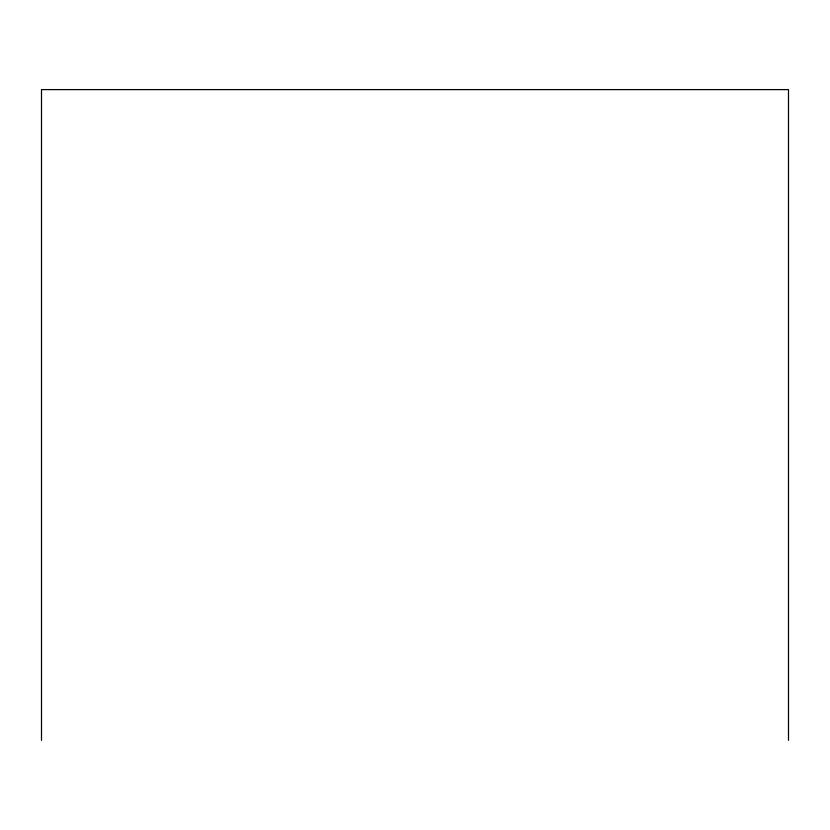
<?xml version="1.0" encoding="UTF-8"?>
<svg xmlns="http://www.w3.org/2000/svg" width="830" height="830" viewBox="0 0 830 830"><rect width="100%" height="100%" fill="white"/><g stroke="black" fill="none" stroke-linecap="round" stroke-linejoin="round"><path stroke-width="1.25" d="M788.5 740.391L788.5 89.609L41.5 89.609L41.5 740.391"/></g></svg>
